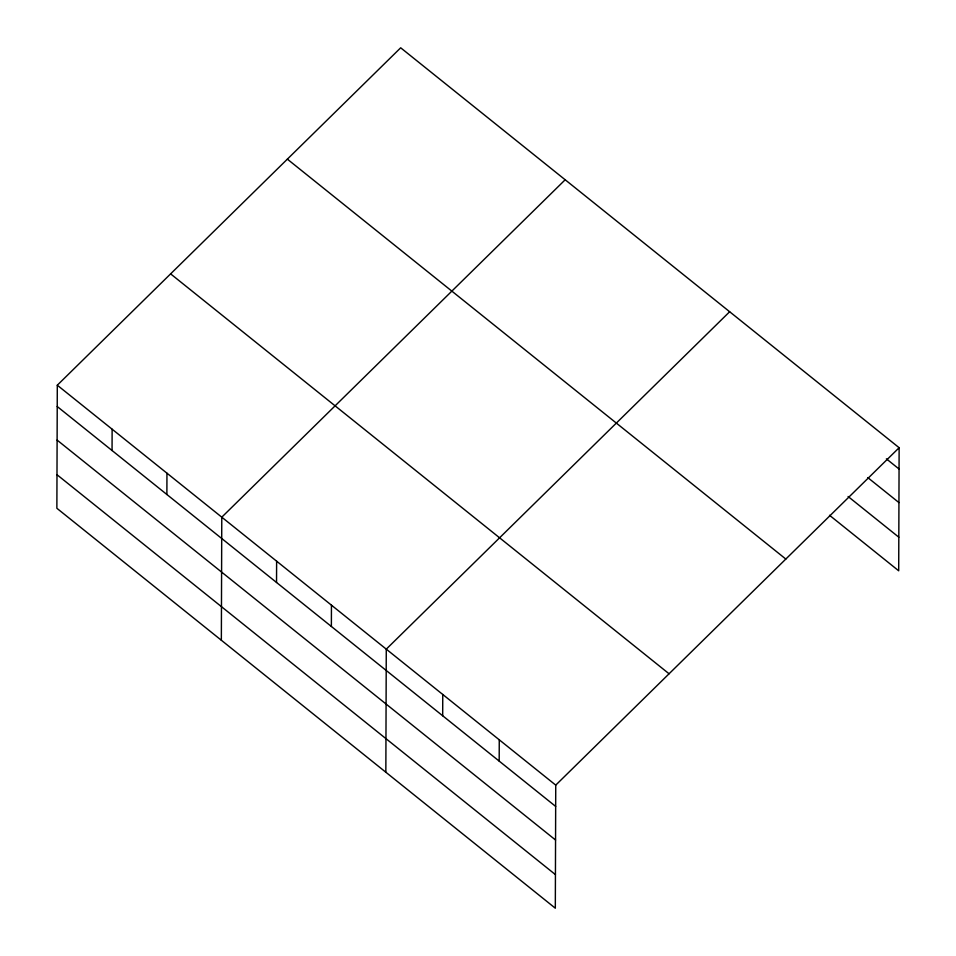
<?xml version="1.0" encoding="UTF-8"?>
<svg xmlns="http://www.w3.org/2000/svg" width="956" height="956" viewBox="0 0 956 956"><rect width="100%" height="100%" fill="white"/><g stroke="black" fill="none" stroke-linecap="round" stroke-linejoin="round"><path stroke-width="1.43" d="M57.3 385.208L56.87 508.281L555.317 908.2L555.747 785.127L899.13 447.719L400.684 47.8L57.3 385.208L555.747 785.127M112.055 450.503L112.127 429.208M166.882 494.491L166.953 473.196M221.35 640.257L221.78 517.184L565.175 179.776M276.535 582.479L276.619 561.172M331.374 626.467L331.445 605.172M385.842 772.233L386.272 649.16L729.655 311.74M442.688 715.781L442.759 694.474M499.187 761.107L499.259 739.801M899.13 447.719L898.7 570.792L829.533 515.284M886.379 458.844L899.058 469.014M867.821 477.63L898.939 502.593M848.092 496.499L898.819 537.2M287.362 159.15L785.82 559.057M170.61 273.87L669.069 673.777M57.217 406.515L555.675 806.422M57.109 440.095L555.556 840.013M56.978 474.702L555.436 874.62"/></g></svg>
